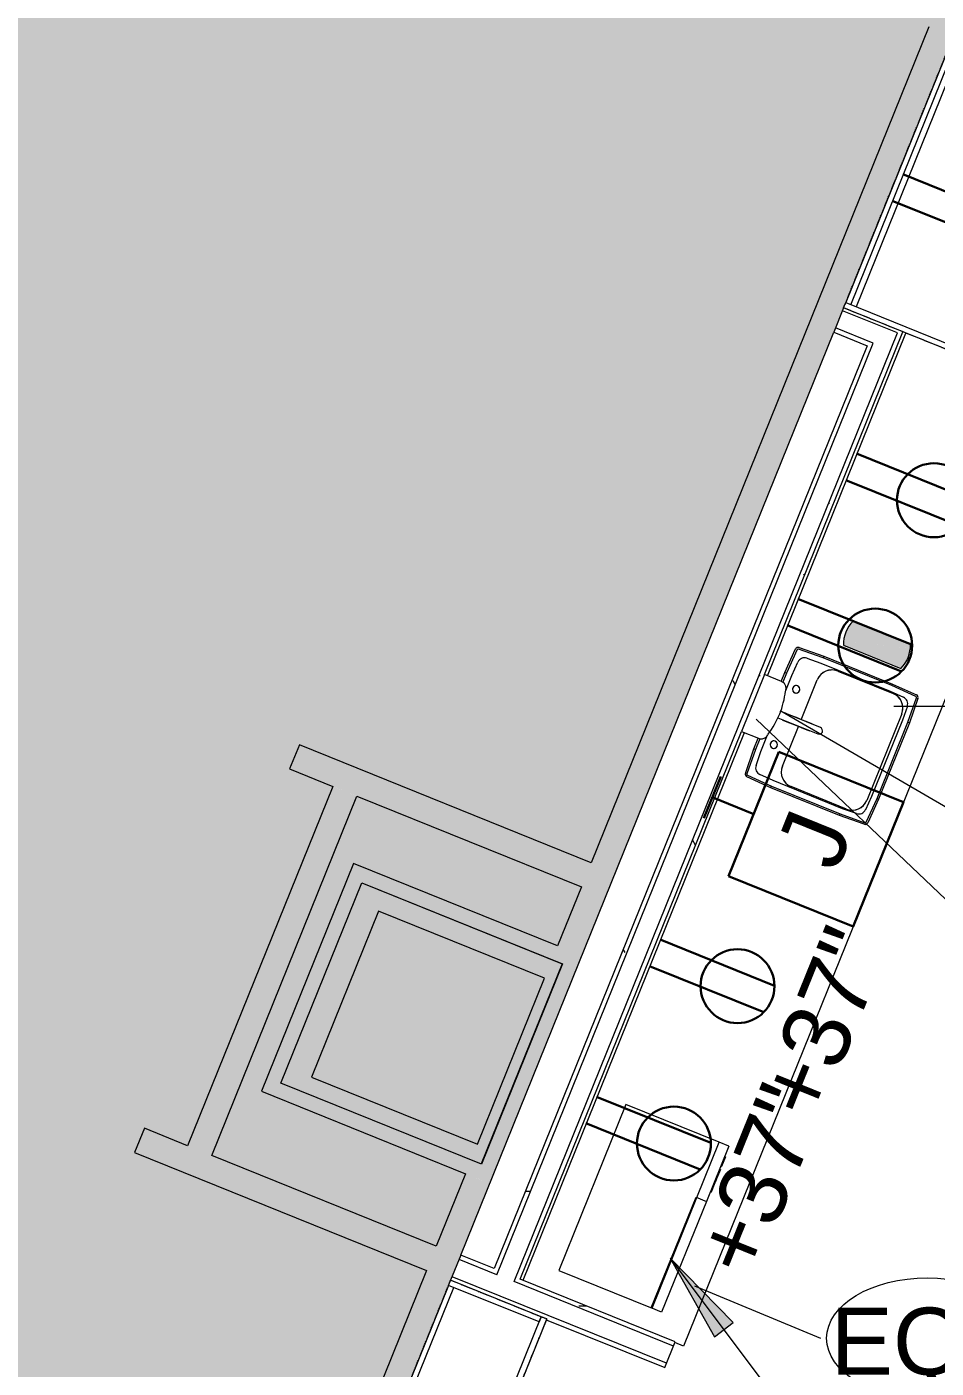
# Model space of a CAD drawing. Header units: inches. Extents: x 240 to 2120, y -1901 to 112.
# Drawn here: x 340.8 to 462.6, y -223.4 to -43.6 of the extents above; entities that cross this region are included whole.
import ezdxf

# ---------------------------------------------------------------- set-up
doc = ezdxf.new("R2010")
doc.units = ezdxf.units.IN
doc.header["$MEASUREMENT"] = 0
doc.linetypes.add('Dash', pattern=[0.25, 0.125, -0.125])
for name, color, linetype, lineweight in [('8th floor - 800-805 background_dwg', 8, 'Continuous', 9), ('A-ANNO-KEYN', 231, 'Continuous', 9), ('A-ANNO-NOTE', 131, 'Continuous', 13), ('A-COLS', 52, 'Continuous', 13), ('A-DETL-GENF', 92, 'Continuous', 9), ('A-WALL', 113, 'Continuous', 13), ('A-Wall-Bldg', 7, 'Continuous', 9), ('A-WALL-PATT', 111, 'Continuous', 13), ('I-WALL', 2, 'Continuous', 13), ('P-SANR-FIXT', 6, 'Continuous', 9), ('P-SANR-FIXT-IDEN', 2, 'Continuous', 9), ('Q-CASE', 31, 'Continuous', 9), ('Q-CASE-HDLN', 31, 'Dash', 9), ('Q-SPCQ', 91, 'Continuous', 9), ('Q-SPCQ-IDEN', 132, 'Continuous', 9)]:
    doc.layers.add(name, color=color, linetype=linetype, lineweight=lineweight)
doc.styles.add('Arial', font='arial.ttf', dxfattribs={"height": 9})
doc.styles.add('Swis721 Lt BT', font='swissl.ttf', dxfattribs={"height": 9})
pattern_1 = [(0, (0, 0), (30.72, 7.68), [1.267, -21.773, 1.267, -21.773, -122.88]), (0, (0, 0), (30.72, 7.68), [-46.08, 1.267, -44.813, 1.267, -21.773, -53.76]), (0, (0, 0), (30.72, 7.68), [-115.2, 1.267, -14.093, 1.267, -37.133]), (120, (11.52, 3.84), (-22.01108, 22.7643), [1.267, -21.773, 1.267, -21.773, -122.88]), (120, (11.52, 3.84), (-22.01108, 22.7643), [-46.08, 1.267, -44.813, 1.267, -21.773, -53.76]), (120, (11.52, 3.84), (-22.01108, 22.7643), [-115.2, 1.267, -14.093, 1.267, -37.133]), (240, (15.36, 19.2), (-8.70892, -30.4443), [1.267, -21.773, 1.267, -21.773, -122.88]), (240, (15.36, 19.2), (-8.70892, -30.4443), [-46.08, 1.267, -44.813, 1.267, -21.773, -53.76]), (240, (15.36, 19.2), (-8.70892, -30.4443), [-115.2, 1.267, -14.093, 1.267, -37.133])]

# ---------------------------------------------------------------- blocks, each defined once
blk = doc.blocks.new('Rectangular Column - 24_ x 24_-4979499-FIRST FLOOR POWER _ SIGNAL')
at = {"layer": 'A-COLS', "lineweight": 9}
blk.add_hatch(color=7, dxfattribs=at).paths.add_polyline_path([(12, -12), (12, 12), (-12, 12), (-12, -12), (-5.42, -12)], flags=0)
at = {"layer": 'A-COLS', "color": 8, "lineweight": 20}
for p, q in [((12, 12), (-12, 12)), ((-12, 12), (-12, -12)), ((12, -12), (12, 12)), ((-12, -12), (12, -12))]:
    blk.add_line(p, q, dxfattribs=at)
blk = doc.blocks.new('C-Counter Top1 - 24_ Depth-5506511-FIRST FLOOR POWER _ SIGNAL')
at = {"layer": 'Q-CASE'}
for p, q in [((-47.04, 24), (90.01, 24)), ((90.01, 24), (90.01, 22.72)), ((2.5, 0.75), (-47.04, 0.75)), ((89.89, 0.75), (10.72, 0.75))]:
    blk.add_line(p, q, dxfattribs=at)
blk = doc.blocks.new('A-Refrigerator - A-Refrigerator-V3-FIRST FLOOR POWER _ SIGNAL')
at = {"layer": 'Q-SPCQ'}
for p, q in [((17.5, 13.75), (-17.44, 13.75)), ((17.5, -12), (17.5, 13.75)), ((-17.44, -12), (17.5, -12)), ((-0.36, -12.19), (-17.44, -12.19)), ((-17.44, -12.25), (-0.36, -12.25)), ((-0.36, -12.25), (-0.36, -12.19)), ((-0.36, -12.25), (-0.36, -14)), ((0.39, -12.25), (17.5, -12.25)), ((0.39, -14), (0.39, -12.25)), ((17.5, -12.25), (17.5, -14)), ((-0.36, -14), (-17.44, -14)), ((-0.36, -15.75), (-0.36, -14)), ((17.5, -14), (0.39, -14)), ((0.39, -14), (0.39, -15.75)), ((17.5, -15.14), (17.5, -14)), ((-17.44, -15.26), (-16.96, -15.75)), ((-16.96, -15.75), (-0.36, -15.75)), ((-2.42, -15.75), (-2.42, -16.18)), ((-2.04, -16.2), (-2.04, -15.75)), ((0.39, -15.75), (16.89, -15.75)), ((2.04, -15.75), (2.04, -16.2)), ((2.42, -16.18), (2.42, -15.75)), ((16.89, -15.75), (17.5, -15.14))]:
    blk.add_line(p, q, dxfattribs=at)
for centre, start, end in [((-2.25, -16.5), 90, 174.2197), ((-2.25, -16.5), 5.7803, 90), ((2.25, -16.5), 90, 174.2197), ((2.25, -16.5), 5.7803, 90)]:
    blk.add_arc(centre, 0.375, start, end, dxfattribs=at)
blk = doc.blocks.new('P-Sink-Rectangular - PSR1918-3060176-FIRST FLOOR POWER _ SIGNAL')
at = {"layer": 'P-SANR-FIXT'}
for p, q in [((-8.99, 8.84), (-5.52, 9)), ((-5.52, 9), (-3.99, 9)), ((-5.52, 9), (-5.51, 8.78)), ((4.24, 9), (5.52, 9)), ((5.52, 9), (5.51, 8.78)), ((5.52, 9), (8.99, 8.84)), ((-9.5, 4.97), (-9.34, 8.49)), ((-9.13, 8.48), (-9.28, 4.96)), ((-5.51, 8.78), (-8.98, 8.63)), ((-7.47, 7.92), (-5.51, 8)), ((-3.96, 8.78), (-5.51, 8.78)), ((-5.51, 8), (-3.1, 8)), ((3.35, 8), (5.51, 8)), ((5.51, 8.78), (4.21, 8.78)), ((8.98, 8.63), (5.51, 8.78)), ((5.51, 8), (7.47, 7.92)), ((9.28, 4.96), (9.13, 8.48)), ((9.34, 8.49), (9.5, 4.97)), ((-8.5, 5.01), (-8.42, 6.97)), ((8.42, 6.97), (8.5, 5.01)), ((-9.5, 4.97), (-9.28, 4.96)), ((-9.5, -4.97), (-9.5, 4.97)), ((-9.28, 4.96), (-9.28, -4.96)), ((-8.5, -5.01), (-8.5, 5.01)), ((-6.25, 4.6), (-0.49, 4.6)), ((-6.25, 4.6), (-0.49, 4.6)), ((0.48, 4.6), (6.25, 4.6)), ((0.48, 4.6), (6.25, 4.6)), ((8.5, 5.01), (8.5, -5.01)), ((9.5, 4.97), (9.28, 4.96)), ((9.28, -4.96), (9.28, 4.96)), ((9.5, 4.97), (9.5, -4.97)), ((-8.35, -5.5), (-8.35, 2.5)), ((-8.35, -5.5), (-8.35, 2.5)), ((8.35, 2.5), (8.35, -5.5)), ((8.35, 2.5), (8.35, -5.5)), ((-9.5, -4.97), (-9.28, -4.96)), ((-9.34, -8.49), (-9.5, -4.97)), ((-9.28, -4.96), (-9.13, -8.48)), ((-8.42, -6.97), (-8.5, -5.01)), ((8.5, -5.01), (8.42, -6.97)), ((9.13, -8.48), (9.28, -4.96)), ((9.5, -4.97), (9.28, -4.96)), ((9.5, -4.97), (9.34, -8.49)), ((-5.52, -9), (-8.99, -8.84)), ((-8.98, -8.63), (-5.51, -8.78)), ((-5.51, -8), (-7.47, -7.92)), ((6.25, -7.6), (-6.25, -7.6)), ((6.25, -7.6), (-6.25, -7.6)), ((-5.52, -9), (-5.51, -8.78)), ((5.51, -8), (-5.51, -8)), ((-5.51, -8.78), (5.51, -8.78)), ((7.47, -7.92), (5.51, -8)), ((5.51, -8.78), (8.98, -8.63)), ((5.52, -9), (5.51, -8.78)), ((8.99, -8.84), (5.52, -9)), ((5.52, -9), (-5.52, -9))]:
    blk.add_line(p, q, dxfattribs=at)
at = {"layer": 'P-SANR-FIXT', "flags": 128}
for points in [[(-0.5, 6.97), (-0.5, 6.78), (-0.5, 6.26), (-0.5, 5.5), (-0.5, 4.65), (-0.5, 3.85), (-0.5, 3.26), (-0.5, 2.98), (-0.5, 2.97)], [(0.5, 2.97), (0.5, 3.15), (0.5, 3.67), (0.5, 4.43), (0.5, 5.29), (0.5, 6.09), (0.5, 6.68), (0.5, 6.95), (0.5, 6.97)]]:
    blk.add_lwpolyline(points, dxfattribs=at)
at = {"layer": 'P-SANR-FIXT'}
for centre, radius, start, end in [((-8.97, 8.47), 0.371, 92.5667, 177.4333), ((-8.97, 8.47), 0.156, 92.5667, 177.4333), ((-7.42, 6.92), 0.995, 92.5667, 177.4333), ((-4, 6.75), 0.5, 360, 180), ((-4, 6.75), 0.5, 60, 120), ((-4, 6.75), 0.5, 60, 120), ((-4, 6.75), 0.5, 75, 105), ((-4, 6.75), 0.5, 75, 105), ((4, 6.75), 0.5, 360, 180), ((4, 6.75), 0.5, 0, 120), ((4, 6.75), 0.5, 0, 120), ((4, 6.75), 0.5, 75, 105), ((4, 6.75), 0.5, 75, 105), ((7.42, 6.92), 0.995, 2.5667, 87.4333), ((8.97, 8.47), 0.156, 2.5667, 87.4333), ((8.97, 8.47), 0.371, 2.5667, 87.4333), ((-4, 6.75), 0.5, 180, 360), ((-4, 6.75), 0.5, 180, 270), ((-4, 6.75), 0.5, 180, 270), ((-4, 6.75), 0.5, 135, 165), ((-4, 6.75), 0.5, 135, 165), ((-4, 6.75), 0.5, 195, 240), ((-4, 6.75), 0.5, 195, 240), ((-4, 6.75), 0.5, 255, 270), ((-4, 6.75), 0.5, 255, 270), ((-4, 6.75), 0.5, 0, 45), ((-4, 6.75), 0.5, 15, 45), ((-4, 6.75), 0.5, 0, 45), ((-4, 6.75), 0.5, 15, 45), ((-4, 6.75), 0.5, 315, 360), ((-4, 6.75), 0.5, 315, 360), ((-4, 6.75), 0.5, 315, 345), ((-4, 6.75), 0.5, 315, 345), ((4, 6.75), 0.5, 166.3587, 180), ((4, 6.75), 0.5, 166.3587, 180), ((4, 6.75), 0.5, 166.3587, 180), ((4, 6.75), 0.5, 166.3587, 180), ((4, 6.75), 0.5, 180, 360), ((4, 6.75), 0.5, 180, 225), ((4, 6.75), 0.5, 180, 195), ((4, 6.75), 0.5, 180, 225), ((4, 6.75), 0.5, 180, 195), ((4, 6.75), 0.5, 135, 165), ((4, 6.75), 0.5, 135, 165), ((4, 6.75), 0.5, 135, 150), ((4, 6.75), 0.5, 135, 150), ((4, 6.75), 0.5, 210, 225), ((4, 6.75), 0.5, 210, 225), ((4, 6.75), 0.5, 240, 300), ((4, 6.75), 0.5, 240, 300), ((4, 6.75), 0.5, 260.6879, 270), ((4, 6.75), 0.5, 260.6879, 270), ((4, 6.75), 0.5, 30, 60), ((4, 6.75), 0.5, 30, 60), ((4, 6.75), 0.5, 315, 345), ((4, 6.75), 0.5, 315, 345), ((4, 6.75), 0.5, 315, 330), ((4, 6.75), 0.5, 315, 330), ((-6.25, 2.5), 2.1, 90, 180), ((-6.25, 2.5), 2.1, 90, 180), ((-6.25, 2.5), 2.1, 115.0288, 154.9712), ((-6.25, 2.5), 2.1, 90, 109.9712), ((6.25, 2.5), 2.1, 70.0288, 90), ((6.25, 2.5), 2.1, 0, 90), ((6.25, 2.5), 2.1, 0, 90), ((6.25, 2.5), 2.1, 25.0288, 64.9712), ((-6.25, 2.5), 2.1, 160.0288, 180), ((6.25, 2.5), 2.1, 0, 19.9712), ((-7.42, -6.92), 0.995, 182.5667, 267.4333), ((-6.25, -5.5), 2.1, 180, 199.9712), ((-6.25, -5.5), 2.1, 180, 270), ((-6.25, -5.5), 2.1, 180, 270), ((-6.25, -5.5), 2.1, 205.0288, 244.9712), ((6.25, -5.5), 2.1, 270, 360), ((6.25, -5.5), 2.1, 270, 360), ((6.25, -5.5), 2.1, 295.0288, 334.9712), ((7.42, -6.92), 0.995, 272.5667, 357.4333), ((6.25, -5.5), 2.1, 340.0288, 360), ((-8.97, -8.47), 0.371, 182.5667, 267.4333), ((-8.97, -8.47), 0.156, 182.5667, 267.4333), ((-6.25, -5.5), 2.1, 250.0288, 270), ((6.25, -5.5), 2.1, 270, 289.9712), ((8.97, -8.47), 0.156, 272.5667, 357.4333), ((8.97, -8.47), 0.371, 272.5667, 357.4333)]:
    blk.add_arc(centre, radius, start, end, dxfattribs=at)
blk = doc.blocks.new('A-Microwave - 1000 Watt-2_5CuFt-4748818-FIRST FLOOR POWER _ SIGNAL')
at = {"layer": 'Q-SPCQ'}
for p, q in [((17.11, -11.13), (-6.89, -11.13)), ((-6.89, -11.13), (-6.89, -24.63)), ((17.11, -24.63), (17.11, -11.13)), ((-6.89, -24.5), (9.11, -24.5)), ((-6.89, -26), (-6.89, -24.5)), ((-6.89, -24.63), (17.11, -24.63)), ((9.11, -24.5), (9.11, -26)), ((17.11, -26), (17.11, -24.63)), ((9.11, -26), (-6.89, -26)), ((17.11, -26), (9.11, -26)), ((10.48, -26), (10.48, -26.13)), ((11.86, -26.13), (10.48, -26.13)), ((11.86, -26), (11.86, -26.13)), ((11.92, -26.13), (11.86, -26.13)), ((11.92, -26.13), (11.92, -26)), ((12.42, -26.13), (11.92, -26.13)), ((12.42, -26), (12.42, -26.13)), ((13.79, -26.13), (12.42, -26.13)), ((13.79, -26.13), (13.79, -26)), ((14.23, -26), (14.23, -26.13)), ((15.61, -26.13), (14.23, -26.13)), ((15.61, -26.13), (15.61, -26))]:
    blk.add_line(p, q, dxfattribs=at)
blk = doc.blocks.new('P-Faucet-Counter - Polished Chrome-4259823-FIRST FLOOR POWER _ SIGNAL')
at = {"layer": 'P-SANR-FIXT'}
for p, q in [((-0.47, -2.08), (-0.47, -7.88)), ((0.47, -7.88), (0.47, -2.08))]:
    blk.add_line(p, q, dxfattribs=at)
blk.add_arc((0, -7.88), 0.467, 180, 360, dxfattribs=at)
blk = doc.blocks.new('P-Water Filtration Cooler Bottle Filler - Bottle Filler-5482854-FIRST FLOOR POWER _ SIGNAL')
at = {"layer": 'P-SANR-FIXT'}
for p, q in [((-4.11, 4.32), (-4.11, 1.88)), ((4.11, 1.88), (4.11, 4.32)), ((-4.11, 1.88), (4.11, 1.88))]:
    blk.add_line(p, q, dxfattribs=at)
blk.add_arc((0, -5.9), 11.64, 74.4981, 105.5019, dxfattribs=at)
for points in [[(-3.11, 5.32), (-3.19, 5.32), (-3.34, 5.3), (-3.55, 5.23), (-3.74, 5.11), (-3.93, 4.92), (-4.05, 4.71), (-4.1, 4.49), (-4.11, 4.38), (-4.11, 4.32)], [(4.11, 4.32), (4.11, 4.4), (4.09, 4.55), (4.02, 4.76), (3.9, 4.95), (3.71, 5.14), (3.5, 5.26), (3.28, 5.31), (3.17, 5.32), (3.11, 5.32)]]:
    blk.add_open_spline(points, degree=3, knots=[0, 0, 0, 0, 0.142857, 0.285714, 0.428571, 0.571429, 0.785714, 0.892857, 1, 1, 1, 1], dxfattribs=at)
blk = doc.blocks.new('CW Cupbd Ohead - 23_5_h x 13 7_8_d - 2 Doors - 1 Shelf-5504843-FIRST FLOOR POWER _ SIGNAL')
at = {"layer": 'Q-CASE'}
for p, q in [((2, -2.36), (2.75, -2.36)), ((2, -15.45), (2, -2.36)), ((2.75, -2.36), (2.75, -15.45)), ((37.69, -2.36), (2.75, -2.36)), ((2.75, -3.11), (37.69, -3.11)), ((37.69, -2.36), (38.44, -2.36)), ((37.69, -15.45), (37.69, -2.36)), ((38.44, -15.45), (38.44, -2.36)), ((2, -15.45), (20.22, -15.45)), ((2, -15.45), (2, -16.24)), ((2.75, -15.45), (2, -15.45)), ((20.22, -16.24), (20.22, -15.45)), ((20.22, -15.45), (38.44, -15.45)), ((20.22, -15.45), (20.22, -16.24)), ((38.44, -15.45), (37.69, -15.45)), ((38.44, -16.24), (38.44, -15.45)), ((20.22, -16.24), (2, -16.24)), ((38.44, -16.24), (20.22, -16.24))]:
    blk.add_line(p, q, dxfattribs=at)
at = {"layer": 'Q-CASE-HDLN'}
for p, q in [((2, -16.24), (2, -2.36)), ((2, -2.36), (38.44, -2.36)), ((38.44, -2.36), (38.44, -16.24)), ((38.44, -16.24), (2, -16.24))]:
    blk.add_line(p, q, dxfattribs=at)
blk = doc.blocks.new('CW Cupbd Ohead - REF-5513534-FIRST FLOOR POWER _ SIGNAL')
at = {"layer": 'Q-CASE'}
for p, q in [((2, -2.36), (2.75, -2.36)), ((2, -34.07), (2, -2.36)), ((2.75, -2.36), (2.75, -34.07)), ((40.46, -2.36), (2.75, -2.36)), ((2.75, -3.11), (40.46, -3.11)), ((40.46, -2.36), (41.21, -2.36)), ((40.46, -34.07), (40.46, -2.36)), ((41.21, -34.07), (41.21, -2.36)), ((2, -34.07), (21.6, -34.07)), ((2, -34.07), (2, -34.86)), ((2.75, -34.07), (2, -34.07)), ((21.6, -34.86), (21.6, -34.07)), ((21.6, -34.07), (41.21, -34.07)), ((21.6, -34.07), (21.6, -34.86)), ((41.21, -34.07), (40.46, -34.07)), ((41.21, -34.86), (41.21, -34.07)), ((21.6, -34.86), (2, -34.86)), ((41.21, -34.86), (21.6, -34.86))]:
    blk.add_line(p, q, dxfattribs=at)
at = {"layer": 'Q-CASE-HDLN'}
for p, q in [((2, -34.86), (2, -2.36)), ((2, -2.36), (41.21, -2.36)), ((41.21, -2.36), (41.21, -34.86)), ((41.21, -34.86), (2, -34.86))]:
    blk.add_line(p, q, dxfattribs=at)
blk = doc.blocks.new('8th floor - 800-805 background_dwg-4807125-FIRST FLOOR POWER _ SIGNAL')
at = {"layer": 'A-Wall-Bldg'}
h = blk.add_hatch(color=256, dxfattribs=at)
h.paths.add_polyline_path([(615.2, -353.69), (588.37, -342.85), (577.51, -369.72), (604.35, -380.56), (614.65, -355.06)], flags=0)
h.paths.add_polyline_path([(612.55, -354.21), (603.55, -376.46), (581.3, -367.47), (590.29, -345.22), (611.83, -353.92)], flags=0)
at = {"layer": 'A-Wall-Bldg', "flags": 128}
blk.add_lwpolyline([(577.51, -369.72), (588.37, -342.85), (615.2, -353.69)], dxfattribs=at)
blk = doc.blocks.new('Appliance_Specialty Equipment Tag - Standard-3515593-FIRST FLOOR POWER _ SIGNAL')
at = {"layer": 'Q-SPCQ-IDEN'}
blk.add_ellipse((-0.0499, 0.0037), major_axis=(-0.1406, 0), ratio=0.600473, dxfattribs=at)

msp = doc.modelspace()

# ---------------------------------------------------------------- hatches: boundary and pattern name
at = {"layer": 'A-ANNO-KEYN'}
msp.add_hatch(color=256, dxfattribs=at).paths.add_polyline_path([(426.97, -208.64), (432.91, -219.19), (435.44, -217.29)], flags=0)
at = {"layer": 'A-ANNO-NOTE', "lineweight": 9}
for points in [[(459.17, -126.91), (451.26, -123.53), (450.22, -125.96), (458.91, -126.88)], [(450.22, -125.96), (451.26, -123.53), (450.45, -124.94)], [(450.46, -124.92), (451.26, -123.53), (450.84, -124.11)], [(459.17, -126.91), (451.44, -123.33), (451.26, -123.53), (458.91, -126.8)], [(459.2, -126.37), (451.5, -123.26), (451.44, -123.33), (458.91, -126.26)], [(459.19, -126.55), (459.2, -126.37), (451.44, -123.33), (458.91, -126.43)], [(459.17, -126.91), (459.19, -126.55), (451.44, -123.33), (458.91, -126.79)], [(457.95, -129.54), (450.22, -125.96), (450.2, -126.32), (451.6, -126.9)], [(457.95, -129.54), (450.2, -126.32), (450.2, -126.49), (451.6, -127.05)], [(458.13, -129.34), (459.17, -126.91), (450.22, -125.96), (451.6, -126.55)], [(457.95, -129.54), (458.13, -129.34), (450.22, -125.96), (451.6, -126.6)], [(457.89, -129.6), (457.95, -129.54), (451.6, -127.06)], [(458.13, -129.34), (458.93, -127.95), (459.17, -126.91), (458.91, -127.52)], [(458.93, -127.95), (459.06, -127.52), (459.16, -127)], [(458.13, -129.34), (458.55, -128.76), (458.91, -127.99)], [(458.55, -128.76), (458.72, -128.45), (458.91, -128)]]:
    msp.add_hatch(color=256, dxfattribs=at).paths.add_polyline_path(points, flags=0)
at = {"layer": 'A-DETL-GENF'}
h = msp.add_hatch(color=254, dxfattribs=at)
h.paths.add_polyline_path([(768.71, -1901.45), (848.14, -1901.45), (893.48, -1789.26), (903.31, -1793.24), (859.57, -1901.45), (2110.78, -1901.45), (2110.78, -176.86), (2008.52, -429.97), (1892.39, -383.05), (1892.39, -747.55), (1888.89, -747.53), (1888.89, -489.42), (1881.89, -489.42), (1881.89, -485.92), (1888.89, -485.92), (1888.89, -381.64), (1871.3, -374.53), (1913.44, -270.22), (1928.64, -276.36), (1927.33, -279.61), (1915.37, -274.78), (1875.85, -372.6), (2006.58, -425.41), (2068.3, -272.67), (1992.86, -242.19), (1970.67, -297.12), (1964.41, -294.59), (1965.72, -291.35), (1968.74, -292.56), (1989.62, -240.88), (1981.97, -237.79), (1983.28, -234.55), (2069.61, -269.42), (2110.78, -167.52), (2110.78, 42.18), (1940.83, 110.88), (1553.94, 110.88), (1494.21, -36.95), (1610.28, -83.84), (1608.97, -87.09), (1480.15, -35.04), (1481.46, -31.8), (1490.97, -35.64), (1550.16, 110.88), (1346.5, 110.88), (1315.87, 35.15), (1393.31, 3.82), (1393.43, 4.11), (1413.83, -4.13), (1413.75, -4.44), (1444.38, -16.81), (1443.06, -20.06), (1412.41, -7.67), (1405.5, -24.75), (1385.1, -16.51), (1392, 0.57), (1294.39, 40.06), (1295.7, 43.3), (1312.62, 36.46), (1342.72, 110.88), (1145.86, 110.88), (1150.94, 108.82), (1148.52, 102.84), (1258.62, 58.3), (1257.31, 55.06), (1147.2, 99.6), (1139.52, 80.6), (1115.51, 90.32), (1123.83, 110.88), (631.53, 110.88), (624.73, 94.03), (792.9, 26), (797.01, 36.17), (959.52, -29.48), (958.26, -32.61), (992.67, -46.53), (992.63, -46.63), (994.78, -47.5), (992.9, -52.14), (941.31, -31.15), (849.57, 5.96), (814.09, -81.84), (958.72, -140.67), (994.81, -155.26), (1030.39, -67.29), (1026.24, -65.61), (1028.12, -60.98), (1029.71, -61.62), (1029.75, -61.53), (1058.18, -73.03), (1058.18, -73.13), (1059, -73.46), (1057.13, -78.1), (1037.81, -70.29), (1002.22, -158.26), (1015.08, -163.45), (1018.42, -155.21), (1038.81, -163.45), (1030.57, -183.85), (1010.17, -175.6), (1010.93, -173.71), (998.08, -168.51), (976.49, -221.88), (1215.66, -318.63), (1265.23, -195.93), (1222.67, -178.72), (1234.4, -149.74), (1090.72, -91.66), (1092.59, -87.03), (1095.23, -88.1), (1095.26, -88.03), (1285.7, -165.08), (1283.82, -169.72), (1280.66, -168.44), (1244.39, -258.21), (1281.37, -273.17), (1285.43, -263.13), (1305.83, -271.37), (1298.33, -289.91), (1307.84, -293.76), (1347.55, -195.48), (1317.23, -183.22), (1319.1, -178.59), (1352.67, -192.15), (1350.81, -196.83), (1494.45, -254.87), (1496.31, -250.28), (1637.87, -307.47), (1637.86, -1157.84), (1596.49, -1157.84), (1596.49, -1238.44), (1393.68, -1238.48), (1390.34, -1246.85), (1390.34, -1238.44), (1388.86, -1238.44), (1388.86, -855.25), (1285.16, -925.18), (1265.15, -975.36), (1229.33, -960.88), (1199.86, -980.75), (1179.39, -995), (1206.13, -1033.42), (1190.34, -1072.48), (1093.05, -928.2), (1092.62, -927.66), (1092.08, -927.23), (1091.46, -926.93), (1090.79, -926.79), (1090.1, -926.8), (1089.43, -926.97), (1088.82, -927.28), (1040.99, -959.53), (1028.72, -950.31), (1016.73, -940.73), (1005.04, -930.78), (993.65, -920.48), (982.58, -909.85), (971.84, -898.88), (960.67, -886.71), (951.38, -876), (941.31, -863.63), (932.34, -851.92), (923.37, -839.46), (914.79, -826.73), (906.6, -813.75), (898.8, -800.52), (891.41, -787.07), (884.43, -773.4), (877.86, -759.52), (871.72, -745.45), (866.01, -731.2), (860.73, -716.79), (855.89, -702.22), (851.5, -687.51), (847.55, -672.68), (895.3, -640.47), (895.87, -640), (896.35, -639.3), (896.59, -638.72), (896.69, -637.99), (896.59, -637.19), (896.31, -636.49), (811.28, -510.38), (305.2, -510.38), (305.2, -339.24), (300.95, -339.24), (300.95, -335.74), (343.64, -335.74), (357.87, -300.53), (351.67, -298.02), (362.17, -272.03), (368.37, -274.53), (394.33, -210.29), (355.22, -194.49), (356.53, -191.24), (362.31, -193.57), (381.76, -145.42), (375.99, -143.08), (377.3, -139.84), (416.41, -155.63), (461.67, -43.6), (434.32, -32.55), (437.22, -25.37), (440.47, -26.68), (438.87, -30.62), (552.11, -76.36), (596.87, 34.43), (483.64, 80.18), (475.59, 60.26), (481.6, 57.83), (472.61, 35.57), (466.6, 38), (455.45, 10.41), (452.21, 11.72), (463.35, 39.31), (450.36, 44.57), (459.35, 66.82), (472.35, 61.57), (481.71, 84.74), (598.18, 37.68), (627.76, 110.88), (239.63, 110.88), (239.63, -1901.45), (699.56, -1901.45)], flags=0)
h.paths.add_polyline_path([(2042.78, -1867.18), (1791.78, -1867.14), (1791.78, -1754.78), (1749.79, -1754.77), (1749.79, -1772.24), (1727.79, -1772.24), (1727.79, -1754.77), (1697.8, -1754.77), (1697.85, -1292.15), (1701.85, -1294.47), (1713.86, -1294.47), (1713.86, -1292.15), (1734.76, -1292.74), (1734.76, -1303.1), (1734.84, -1302.52), (1734.84, -1318.53), (1701.85, -1318.49), (1701.85, -1414.52), (1805.83, -1414.53), (1805.83, -1318.54), (1776.85, -1318.53), (1776.85, -1302.53), (1838.84, -1302.53), (1838.84, -1314.53), (1838.84, -1314.54), (1838.84, -1318.54), (1809.84, -1318.54), (1809.84, -1414.54), (1913.83, -1414.55), (1913.84, -1318.55), (1880.85, -1318.55), (1880.85, -1302.54), (1942.84, -1302.55), (1942.84, -1314.55), (1942.84, -1314.56), (1942.84, -1318.55), (1984.84, -1318.55), (1984.85, -1302.55), (2016.85, -1302.55), (2016.85, -1292.19), (2020.86, -1292.19), (2020.86, -1287.79), (2037.86, -1287.8), (2037.86, -1292.2), (2041.86, -1292.2), (2041.83, -1516.2), (2024.82, -1516.21), (2024.82, -1451.2), (1895.83, -1451.19), (1895.82, -1455.33), (1890.83, -1455.33), (1890.83, -1428.02), (1713.83, -1428.02), (1713.82, -1454.52), (1701.82, -1454.52), (1701.82, -1571.24), (1890.81, -1571.25), (1890.83, -1494.33), (1895.83, -1494.33), (1895.83, -1511.19), (1939.54, -1511.2), (1939.54, -1516.19), (1895.82, -1516.19), (1895.82, -1564.19), (1983.82, -1564.19), (1983.82, -1516.2), (1978.54, -1516.19), (1978.54, -1511.2), (1988.82, -1511.2), (1988.81, -1655.26), (1978.24, -1655.26), (1978.24, -1650.26), (1983.81, -1650.25), (1983.81, -1610.67), (1964.48, -1610.67), (1964.48, -1590.14), (1923.81, -1590.15), (1923.81, -1650.25), (1939.24, -1650.26), (1939.24, -1655.26), (1923.81, -1655.27), (1923.8, -1671.22), (1918.81, -1671.22), (1918.81, -1595.25), (1701.8, -1595.25), (1701.8, -1715.23), (1724.02, -1715.23), (1724.02, -1742.37), (1887.8, -1742.37), (1887.8, -1715.25), (1918.8, -1715.25), (1918.81, -1710.22), (1923.8, -1710.22), (1923.8, -1715.25), (2024.8, -1715.26), (2024.81, -1650.26), (2042.81, -1650.26), (2042.78, -1820.31), (2037.8, -1820.31), (2037.78, -1720.27), (1985.8, -1720.27), (1985.8, -1761.17), (2015.78, -1761.17), (2015.79, -1750.26), (2037.79, -1750.26), (2037.78, -1772.26), (2015.78, -1772.26), (2015.78, -1766.17), (1837.78, -1766.16), (1837.79, -1862.15), (2037.78, -1862.15), (2037.8, -1859.32), (2042.78, -1859.31), (2042.78, -1862.18)], flags=0)
h.paths.add_polyline_path([(1832.78, -1862.15), (1832.79, -1862.14), (1832.79, -1754.79), (1796.79, -1754.78), (1796.79, -1862.14)], flags=0)
h.paths.add_polyline_path([(1749.78, -1855.24), (1727.78, -1855.24), (1727.79, -1833.24), (1749.79, -1833.24)], flags=0)
h.paths.add_polyline_path([(1203.49, -1816.96), (1180.75, -1816.96), (1180.75, -1787.96), (1203.5, -1787.96), (1203.49, -1816.96)], flags=0)
h.paths.add_polyline_path([(1434.17, -1800.49), (1411.58, -1767.17), (1435.8, -1750.77), (1458.38, -1784.08), (1434.17, -1800.49)], flags=0)
h.paths.add_polyline_path([(1975.79, -1761.17), (1975.79, -1720.26), (1895.8, -1720.26), (1895.8, -1761.17), (1923.8, -1761.17)], flags=0)
h.paths.add_polyline_path([(1720.02, -1745.23), (1720.02, -1721.23), (1701.79, -1721.23), (1701.8, -1745.23), (1703.47, -1745.23)], flags=0)
h.paths.add_polyline_path([(2029.8, -1715.26), (2037.81, -1715.26), (2037.78, -1655.26), (2029.81, -1655.26), (2029.8, -1715.26)], flags=0)
h.paths.add_polyline_path([(1983.81, -1605.67), (1983.82, -1605.67), (1983.82, -1569.2), (1968.48, -1569.2), (1968.48, -1605.67), (1983.81, -1605.67)], flags=0)
h.paths.add_polyline_path([(1895.82, -1590.25), (1918.81, -1590.25), (1918.81, -1569.19), (1895.82, -1569.19), (1895.81, -1576.26), (1701.81, -1576.24), (1701.81, -1590.25), (1895.82, -1590.25)], flags=0)
h.paths.add_polyline_path([(1923.82, -1585.14), (1964.48, -1585.13), (1964.48, -1569.2), (1923.82, -1569.2), (1923.81, -1585.14)], flags=0)
h.paths.add_polyline_path([(1234.53, -1515.77), (1222.19, -1497.55), (1240.4, -1485.21), (1252.74, -1503.43)], flags=0)
h.paths.add_polyline_path([(2037.83, -1511.2), (2037.83, -1463.16), (2029.83, -1463.16), (2029.83, -1511.2)], flags=0)
h.paths.add_polyline_path([(1461.83, -1461.61), (1439.83, -1461.61), (1439.83, -1439.61), (1461.83, -1439.61)], flags=0)
h.paths.add_polyline_path([(2037.84, -1447.2), (2037.84, -1411.21), (2013.84, -1411.2), (2013.84, -1447.2), (2031.26, -1447.2)], flags=0)
h.paths.add_polyline_path([(2009.83, -1447.2), (2009.84, -1407.2), (2037.84, -1407.2), (2037.84, -1323.57), (1937.84, -1323.55), (1937.84, -1318.56), (1925.84, -1318.56), (1925.84, -1334.55), (1917.83, -1334.55), (1917.83, -1413.15), (1927.29, -1413.15), (1927.29, -1428.02), (1895.84, -1428.02), (1895.84, -1447.19), (2001.61, -1447.2)], flags=0)
h.paths.add_polyline_path([(1713.83, -1427.99), (1711.83, -1426.53), (1711.86, -1426.55)], flags=0)
h.paths.add_polyline_path([(1909.83, -1423.67), (1909.83, -1418.55), (1713.83, -1418.52), (1713.83, -1423.64), (1909.83, -1423.67)], flags=0)
h.paths.add_polyline_path([(2024.85, -1318.56), (2024.85, -1318.56), (2024.85, -1318.56)], flags=0)
h.paths.add_polyline_path([(1718.84, -1314.52), (1718.84, -1305.52), (1701.85, -1305.52), (1701.85, -1306.52), (1717.85, -1306.52), (1717.85, -1314.52)], flags=0)
h.paths.add_polyline_path([(1701.85, -1294.47), (1697.85, -1292.15), (1701.85, -1292.15)], flags=0)
h.paths.add_polyline_path([(1140.13, -1276.52), (1119.74, -1268.28), (1127.98, -1247.88), (1148.38, -1256.13)], flags=0)
h.paths.add_polyline_path([(1990.87, -1272.6), (1990.87, -1164.58), (2024.87, -1164.57), (2024.87, -1160.57), (2036.88, -1160.56), (2036.88, -1055.57), (2040.88, -1055.57), (2040.86, -1185.92), (2037.87, -1185.92), (2037.87, -1190.32), (2020.87, -1190.32), (2020.87, -1185.92), (2016.87, -1185.92), (2016.87, -1175.55), (1990.87, -1175.55)], flags=0)
h.paths.add_polyline_path([(1717.94, -1183.83), (1701.86, -1183.66), (1701.86, -1179.65), (1697.86, -1179.65), (1697.88, -1097.48), (1697.9, -985.53), (1702.89, -985.53), (1702.9, -1041.52), (1717.88, -1041.53), (1717.88, -1051.53), (1905.88, -1051.55), (1905.88, -1041.55), (1925.88, -1041.56), (1925.88, -1055.55), (1809.88, -1055.54), (1809.88, -1160.53), (1838.87, -1160.54), (1838.86, -1175.53), (1776.86, -1175.53), (1776.87, -1160.53), (1805.87, -1160.53), (1805.87, -1055.54), (1701.87, -1055.53), (1701.87, -1160.52), (1734.87, -1160.52), (1734.83, -1164.51), (1734.86, -1164.52), (1734.82, -1175.52), (1734.06, -1183.45), (1718.1, -1183.56)], flags=0)
h.paths.add_polyline_path([(1880.86, -1175.54), (1880.87, -1160.55), (1948.87, -1160.57), (1948.86, -1164.55), (1948.86, -1164.57), (1948.86, -1175.54)], flags=0)
h.paths.add_polyline_path([(1713.87, -1172.53), (1713.87, -1172.52), (1701.87, -1172.52)], flags=0)
h.paths.add_polyline_path([(2016.87, -1164.58), (1990.87, -1164.57), (1990.87, -1160.57), (2024.87, -1160.57), (2024.87, -1164.58)], flags=0)
h.paths.add_polyline_path([(1921.87, -1160.55), (1909.87, -1160.55), (1909.88, -1055.55), (1913.87, -1055.56), (1913.87, -1142.55), (1917.87, -1142.55), (1917.87, -1055.55), (1921.87, -1055.56), (1921.87, -1160.55)], flags=0)
h.paths.add_polyline_path([(2020.88, -1055.57), (2020.88, -1043.57), (2040.88, -1043.57), (2040.87, -1055.57), (2020.88, -1055.57)], flags=0)
h.paths.add_polyline_path([(1697.9, -898.37), (1697.92, -747.53), (1698.23, -747.53), (1698.23, -470.21), (1701.73, -470.21), (1701.73, -485.92), (1841.89, -485.96), (1841.89, -489.42), (1701.73, -489.42), (1701.73, -747.53), (2036.93, -747.57), (2036.93, -747.57), (2040.93, -747.57), (2040.93, -752.53), (1728.92, -752.53), (1728.9, -856.87), (1702.9, -856.88), (1702.9, -898.37)], flags=0)
h.paths.add_polyline_path([(2037.9, -889.57), (2015.9, -889.57), (2015.9, -867.56), (2037.9, -867.57)], flags=0)
h.paths.add_polyline_path([(1702.9, -889.53), (1702.9, -867.53), (1749.9, -867.53), (1749.9, -889.53), (1702.9, -889.52)], flags=0)
h.paths.add_polyline_path([(1724.45, -851.87), (1724.45, -752.53), (1702.9, -752.53), (1702.9, -851.87), (1703.51, -851.87)], flags=0)
h.paths.add_polyline_path([(713.83, -737.92), (688.79, -727.81), (695.59, -710.99), (720.62, -721.11), (713.97, -737.56)], flags=0)
h.paths.add_polyline_path([(473.33, -647.04), (451.84, -638.35), (460.83, -616.1), (482.32, -624.78), (474.65, -643.75)], flags=0)
h.paths.add_polyline_path([(1727.98, -601.81), (1727.98, -579.53), (1749.94, -579.53), (1749.98, -601.81)], flags=0)
h.paths.add_polyline_path([(2037.94, -601.56), (2015.94, -601.56), (2015.94, -579.56), (2037.94, -579.56)], flags=0)
h.paths.add_polyline_path([(1698.23, -430.21), (1698.23, -265.39), (1114.16, -29.41), (1115.47, -26.16), (1601.7, -222.61), (1623.43, -168.83), (1632.93, -172.67), (1631.62, -175.92), (1625.36, -173.39), (1604.94, -223.92), (1643.89, -239.65), (1664.3, -189.12), (1657.58, -186.41), (1658.89, -183.16), (1704.64, -201.65), (1703.33, -204.89), (1667.55, -190.43), (1647.13, -240.97), (1726.79, -273.15), (1747.21, -222.62), (1740.42, -219.88), (1741.73, -216.63), (1748.52, -219.37), (1753.92, -206.01), (1796.89, -223.37), (1795.58, -226.62), (1755.86, -210.57), (1728.95, -277.16), (1728.95, -289.53), (1751.97, -289.53), (1751.97, -322.54), (1827.01, -352.86), (1866.45, -255.25), (1828.92, -240.09), (1830.23, -236.84), (1871.01, -253.32), (1828.95, -357.42), (1725.45, -315.6), (1725.45, -276.38), (1701.73, -266.8), (1701.73, -430.21)], flags=0)
h.paths.add_polyline_path([(1207.25, -339.45), (1214.16, -322.33), (967.57, -222.58), (990.66, -165.51), (987.76, -164.34), (967.88, -213.52), (918.73, -193.66), (908.59, -218.78), (1182.19, -329.32)], flags=0)
h.paths.add_polyline_path([(242.95, -339.24), (242.95, -335.74), (260.95, -335.74), (260.95, -339.24)], flags=0)
h.paths.add_polyline_path([(1749.97, -321.73), (1749.97, -315.53), (1734.61, -315.53), (1736.2, -316.17)], flags=0)
h.paths.add_polyline_path([(2037.97, -313.57), (2015.97, -313.56), (2015.97, -291.56), (2037.97, -291.57), (2037.97, -307.47)], flags=0)
h.paths.add_polyline_path([(1749.97, -291.53), (1749.97, -291.53), (1749.97, -291.53)], flags=0)
h.paths.add_polyline_path([(1277.93, -281.67), (1279.87, -276.88), (1242.89, -261.92), (1240.94, -266.73), (1277.19, -281.37)], flags=0)
h.paths.add_polyline_path([(1944.88, -222.81), (1929.12, -216.44), (1930.43, -213.19), (1935.63, -215.29), (1987.54, -86.83), (1990.78, -88.14), (1938.88, -216.61), (1946.19, -219.56)], flags=0)
h.paths.add_polyline_path([(395.64, -207.04), (399.56, -197.32), (372.21, -186.27), (384.55, -155.73), (411.9, -166.77), (415.05, -158.87), (385.01, -146.73), (365.55, -194.89), (394.33, -206.51)], flags=0)
h.paths.add_polyline_path([(965.12, -207.01), (983.1, -162.51), (938.6, -144.56), (920.63, -189.03), (963.25, -206.26)], flags=0)
h.paths.add_polyline_path([(1892.03, -201.45), (1723.86, -133.48), (1725.16, -130.26), (1802.23, -161.39), (1864.13, -8.18), (1867.37, -9.49), (1805.47, -162.71), (1893.34, -198.21)], flags=0)
h.paths.add_polyline_path([(1266.54, -192.69), (1276.95, -166.94), (1237.64, -151.05), (1227.23, -176.79), (1266.35, -192.61)], flags=0)
h.paths.add_polyline_path([(1012.81, -169.08), (1013.2, -168.1), (1000.35, -162.9), (999.95, -163.88), (1011.41, -168.51)], flags=0)
h.paths.add_polyline_path([(411.15, -168.63), (411.15, -168.63), (410.15, -168.23)], flags=0)
h.paths.add_polyline_path([(992.54, -160.88), (992.93, -159.9), (992.85, -159.86), (992.8, -159.98), (940.86, -138.98), (940.52, -139.83), (990.36, -160)], flags=0)
h.paths.add_polyline_path([(1672.52, -132.67), (1652.12, -124.43), (1652.12, -124.36), (1651.93, -124.29), (1658.82, -107.23), (1646.06, -102.07), (1647.37, -98.83), (1660.13, -103.99), (1660.17, -103.89), (1668.75, -107.36), (1720.61, 21.02), (1710.42, 25.14), (1720.16, 49.25), (1744.26, 39.51), (1734.52, 15.4), (1723.85, 19.68), (1671.99, -108.67), (1680.57, -112.13), (1680.57, -112.2), (1688.07, -115.27), (1686.76, -118.52), (1679.43, -115.56), (1672.57, -132.53)], flags=0)
h.paths.add_polyline_path([(2000.45, -89.89), (1980.05, -81.64), (1988.29, -61.24), (2008.69, -69.49), (2008.39, -70.23)], flags=0)
h.paths.add_polyline_path([(1077.07, -14.42), (1072.05, -12.39), (1073.36, -9.15), (1078.38, -11.18)], flags=0)
h.paths.add_polyline_path([(1146.74, 103.78), (1148.33, 107.72), (1140.52, 110.88), (1129.18, 110.88), (1146.73, 103.78)], flags=0)
at = {"layer": 'A-WALL-PATT', "lineweight": 9}
for points in [[(550.79, -79.61), (552.11, -76.37), (435.63, -29.31), (434.32, -32.55), (546.26, -77.78)], [(415.15, -168.09), (464.92, -44.91), (461.67, -43.6), (411.9, -166.78), (415.09, -168.07)], [(415.09, -158.88), (416.41, -155.64), (377.3, -139.84), (375.99, -143.08), (415.05, -158.87)], [(365.55, -194.89), (385.01, -146.73), (381.76, -145.42), (362.31, -193.57)], [(412.55, -169.19), (413.3, -167.34), (384.55, -155.73), (383.8, -157.58), (412.06, -169)], [(374.07, -187.02), (385.66, -158.33), (383.8, -157.58), (372.21, -186.27)], [(403.56, -196.78), (415.15, -168.09), (413.3, -167.34), (401.7, -196.03), (403.4, -196.72)], [(402.81, -198.64), (403.56, -196.78), (374.81, -185.17), (374.07, -187.02), (401.7, -198.19)], [(394.33, -210.29), (395.64, -207.04), (356.53, -191.24), (355.22, -194.49), (385.82, -206.85)]]:
    msp.add_hatch(color=7, dxfattribs=at).paths.add_polyline_path(points, flags=0)
h = msp.add_hatch(dxfattribs=at)
h.set_pattern_fill('FP_1', color=256, style=0, pattern_type=2)
h.set_pattern_definition(pattern_1)
h.paths.add_polyline_path([(406.88, -211.45), (458.02, -84.87), (457.44, -84.63), (406.3, -211.21), (406.59, -211.33)], flags=0)
h = msp.add_hatch(dxfattribs=at)
h.set_pattern_fill('FP_1', color=256, style=0, pattern_type=2)
h.set_pattern_definition(pattern_1)
h.paths.add_polyline_path([(403.98, -210.28), (453.95, -86.59), (453.37, -86.36), (403.4, -210.04)], flags=0)
h = msp.add_hatch(color=7, dxfattribs=at)
h.paths.add_polyline_path([(347.41, -335.74), (361.11, -301.84), (357.87, -300.53), (343.64, -335.74), (347.21, -335.74)], flags=0)
h.paths.add_polyline_path([(371.61, -275.84), (402.81, -198.64), (399.56, -197.33), (368.37, -274.53), (370.05, -275.21)], flags=0)
h = msp.add_hatch(dxfattribs=at)
h.set_pattern_fill('FP_1', color=256, style=0, pattern_type=2)
h.set_pattern_definition(pattern_1)
h.paths.add_polyline_path([(427.42, -220.42), (427.65, -219.84), (406.3, -211.21), (406.07, -211.79), (426.48, -220.04)], flags=0)
h.paths.add_polyline_path([(403.75, -210.86), (403.98, -210.28), (398.93, -208.24), (398.69, -208.82), (403.74, -210.85)], flags=0)

# ---------------------------------------------------------------- linework, layer by layer
at = {"layer": 'A-ANNO-KEYN'}
for p, q in [((426.97, -208.64), (432.91, -219.19)), ((435.44, -217.29), (426.97, -208.64)), ((426.97, -208.64), (445.5, -233.35)), ((432.91, -219.19), (435.44, -217.29))]:
    msp.add_line(p, q, dxfattribs=at)
at = {"layer": 'A-ANNO-NOTE', "lineweight": 30}
for p, q in [((458.17, -63.36), (473.49, -69.55)), ((456.73, -66.91), (472.06, -73.1)), ((451.95, -100.8), (467.28, -106.99)), ((450.52, -104.35), (465.84, -110.54)), ((444.09, -120.27), (459.41, -126.46)), ((442.65, -123.82), (457.97, -130.01)), ((441.57, -140.77), (434.82, -157.46)), ((458.26, -147.52), (441.57, -140.77)), ((431.51, -149.65), (433.76, -144.09)), ((432.63, -146.87), (438.2, -149.12)), ((451.51, -164.2), (458.26, -147.52)), ((434.82, -157.46), (451.51, -164.2)), ((425.63, -165.94), (440.96, -172.13)), ((424.2, -169.49), (439.52, -175.68)), ((417.12, -187.02), (432.44, -193.21)), ((415.68, -190.57), (431, -196.76))]:
    msp.add_line(p, q, dxfattribs=at)
at = {"layer": 'A-ANNO-NOTE', "lineweight": 9}
for p, q in [((459.2, -126.37), (451.5, -123.26)), ((450.2, -126.49), (457.89, -129.6))]:
    msp.add_line(p, q, dxfattribs=at)
at = {"layer": 'A-ANNO-NOTE', "lineweight": 30}
for centre in [(462.33, -107.06), (454.46, -126.53), (436.01, -172.19), (427.49, -193.28)]:
    msp.add_circle(centre, 4.95, dxfattribs=at)
at = {"layer": 'A-ANNO-NOTE', "lineweight": 9}
for start, end in [(135.2244, 180.7756), (315.2244, 0.7756)]:
    msp.add_arc((454.7, -126.43), 4.5, start, end, dxfattribs=at)
at = {"layer": 'A-WALL'}
for p, q in [((450.22, -81.28), (448.9, -84.55)), ((457.44, -84.63), (450.07, -81.65)), ((454.19, -86.01), (449.14, -83.97)), ((403.75, -210.86), (454.19, -86.01)), ((406.07, -211.79), (457.44, -84.63)), ((398.93, -208.24), (397.57, -211.6)), ((403.75, -210.86), (398.69, -208.82)), ((426.48, -222.74), (397.76, -211.13)), ((427.42, -220.42), (406.07, -211.79))]:
    msp.add_line(p, q, dxfattribs=at)
at = {"layer": 'I-WALL', "color": 8, "lineweight": 20}
for p, q in [((461.67, -43.6), (416.41, -155.64)), ((398.93, -208.24), (448.9, -84.55)), ((377.3, -139.84), (375.99, -143.08)), ((416.41, -155.64), (377.3, -139.84)), ((375.99, -143.08), (381.76, -145.42)), ((381.76, -145.42), (362.31, -193.57)), ((365.55, -194.89), (385.01, -146.73)), ((385.01, -146.73), (415.09, -158.88)), ((384.55, -155.73), (372.21, -186.27)), ((411.9, -166.78), (384.55, -155.73)), ((374.81, -185.17), (385.66, -158.33)), ((385.66, -158.33), (412.55, -169.19)), ((415.09, -158.88), (411.9, -166.78)), ((412.55, -169.19), (401.7, -196.03)), ((401.7, -196.03), (374.81, -185.17)), ((372.21, -186.27), (399.56, -197.33)), ((356.53, -191.24), (355.22, -194.49)), ((362.31, -193.57), (356.53, -191.24)), ((355.22, -194.49), (394.33, -210.29)), ((395.64, -207.04), (365.55, -194.89)), ((399.56, -197.33), (395.64, -207.04)), ((394.33, -210.29), (368.37, -274.53))]:
    msp.add_line(p, q, dxfattribs=at)
at = {"layer": 'I-WALL'}
for p, q in [((439.61, -130.43), (458.17, -84.49)), ((448.9, -84.55), (453.37, -86.36)), ((453.37, -86.36), (403.4, -210.04)), ((406.88, -211.45), (436.53, -138.05)), ((403.4, -210.04), (398.93, -208.24)), ((427.65, -219.84), (406.88, -211.45)), ((410.39, -216.91), (426.25, -223.32)), ((426.25, -223.32), (427.65, -219.84))]:
    msp.add_line(p, q, dxfattribs=at)
at = {"layer": 'P-SANR-FIXT-IDEN'}
for p, q in [((456.98, -134.65), (477.02, -134.65)), ((438.5, -136.42), (471.14, -167.45)), ((441.83, -135.29), (467.98, -150.54))]:
    msp.add_line(p, q, dxfattribs=at)
at = {"layer": 'Q-SPCQ-IDEN'}
msp.add_line((430.24, -212.34), (447.13, -219.38), dxfattribs=at)

# ---------------------------------------------------------------- block references
at = {"layer": '8th floor - 800-805 background_dwg', "color": 7, "rotation": 270.0000000000001}
msp.add_blockref('8th floor - 800-805 background_dwg-4807125-FIRST FLOOR POWER _ SIGNAL', (755.37, 419.18), dxfattribs=at)
msp.add_blockref('8th floor - 800-805 background_dwg-4807125-FIRST FLOOR POWER _ SIGNAL', (755.37, 419.18), dxfattribs=at)
msp.add_blockref('8th floor - 800-805 background_dwg-4807125-FIRST FLOOR POWER _ SIGNAL', (755.37, 419.18), dxfattribs=at)
msp.add_blockref('8th floor - 800-805 background_dwg-4807125-FIRST FLOOR POWER _ SIGNAL', (755.37, 419.18), dxfattribs=at)
at = {"layer": 'A-COLS', "lineweight": 9, "rotation": 337.9929263561684}
msp.add_blockref('Rectangular Column - 24_ x 24_-4979499-FIRST FLOOR POWER _ SIGNAL', (394.53, -177.74), dxfattribs=at)
at = {"layer": 'P-SANR-FIXT'}
for name, p, rotation in [('P-Sink-Rectangular - PSR1918-3060176-FIRST FLOOR POWER _ SIGNAL', (448.63, -138.64), 67.99999999999991), ('P-Water Filtration Cooler Bottle Filler - Bottle Filler-5482854-FIRST FLOOR POWER _ SIGNAL', (436.34, -133.54), 247.9999999999995), ('P-Faucet-Counter - Polished Chrome-4259823-FIRST FLOOR POWER _ SIGNAL', (439.64, -135), 68)]:
    msp.add_blockref(name, p, dxfattribs=dict(at, rotation=rotation))
at = {"layer": 'Q-CASE'}
for name, p, rotation in [('CW Cupbd Ohead - REF-5513534-FIRST FLOOR POWER _ SIGNAL', (447.29, -82.24), 67.9999999999995), ('C-Counter Top1 - 24_ Depth-5506511-FIRST FLOOR POWER _ SIGNAL', (440.26, -127.99), 247.9999999999997), ('CW Cupbd Ohead - 23_5_h x 13 7_8_d - 2 Doors - 1 Shelf-5504843-FIRST FLOOR POWER _ SIGNAL', (380.98, -246.35), 67.9999999999995)]:
    msp.add_blockref(name, p, dxfattribs=dict(at, rotation=rotation))
at = {"layer": 'Q-SPCQ'}
for name, p, rotation in [('A-Refrigerator - A-Refrigerator-V3-FIRST FLOOR POWER _ SIGNAL', (471.18, -70.12), 67.99999999999979), ('A-Microwave - 1000 Watt-2_5CuFt-4748818-FIRST FLOOR POWER _ SIGNAL', (404.32, -199.75), 67.99999999999962)]:
    msp.add_blockref(name, p, dxfattribs=dict(at, rotation=rotation))
at = {"layer": 'Q-SPCQ-IDEN', "xscale": 95.99999999999994, "yscale": 95.99999999999994, "zscale": 95.99999999999994}
msp.add_blockref('Appliance_Specialty Equipment Tag - Standard-3515593-FIRST FLOOR POWER _ SIGNAL', (466.24, -219.74), dxfattribs=at)

# ---------------------------------------------------------------- texts
at = {"layer": 'A-ANNO-NOTE', "lineweight": 9, "char_height": 9, "attachment_point": 1, "rotation": 68}
for s, insert, width, style in [('J', (440.91, -153.7), 7.878, 'Arial'), ('+37"', (438.39, -187.32), 33.33, 'Swis721 Lt BT'), ('+37"', (429.87, -208.4), 33.33, 'Swis721 Lt BT')]:
    msp.add_mtext(s, dxfattribs=dict(at, insert=insert, width=width, style=style))
at = {"layer": 'Q-SPCQ-IDEN', "insert": (448.47, -215.28), "char_height": 9, "width": 30.906, "attachment_point": 1, "style": 'Arial'}
msp.add_mtext('EQ3', dxfattribs=at)

doc.saveas('drawing.dxf')
